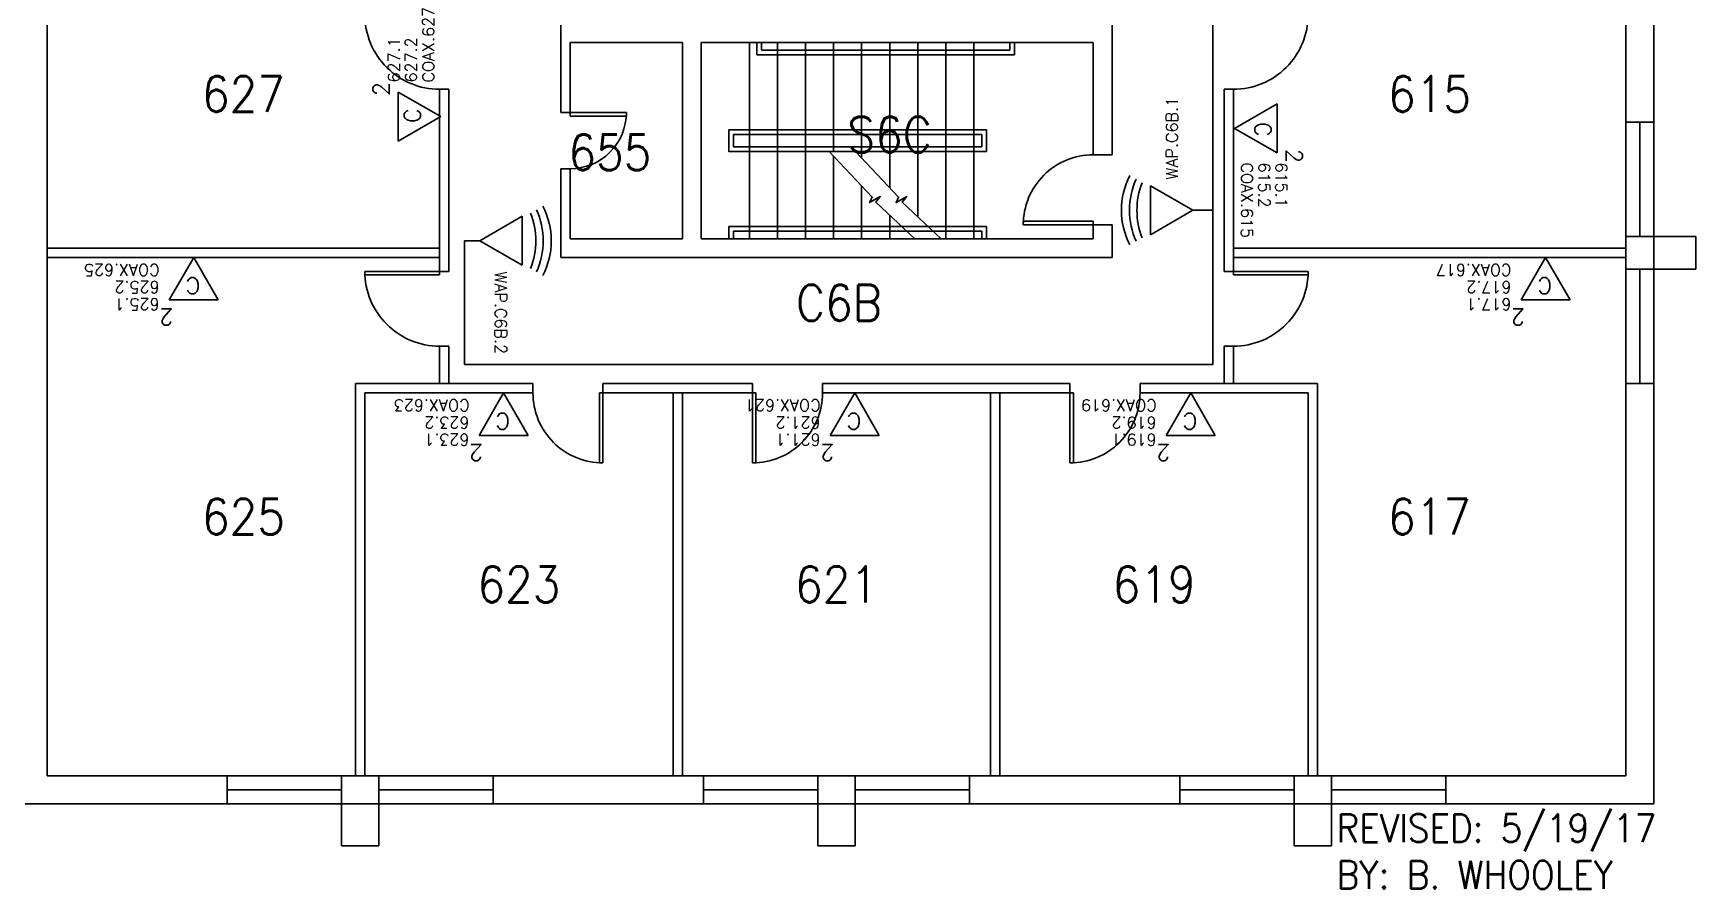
# Model space of a CAD drawing. Header units: inches. Extents: x -460 to 10305, y -938 to 5356.
# Drawn here: x 9593 to 10305, y 1913 to 2279 of the extents above; entities that cross this region are included whole.
import ezdxf
from ezdxf.enums import TextEntityAlignment as Align

# ---------------------------------------------------------------- set-up
doc = ezdxf.new("R2010")
doc.units = ezdxf.units.IN
doc.header["$MEASUREMENT"] = 0
doc.set_wipeout_variables(frame=1)
for name, color, linetype in [('01-0263-06-DWG-BFP-ARCH$0$SP-DOORS', 5, 'Continuous'), ('01-0263-06-DWG-BFP-ARCH$0$SP-GROSS', 30, 'Continuous'), ('01-0263-06-DWG-BFP-ARCH$0$SP-GUARDRAIL', 150, 'Continuous'), ('01-0263-06-DWG-BFP-ARCH$0$SP-PRINT_TEXT', 250, 'Continuous'), ('01-0263-06-DWG-BFP-ARCH$0$SP-RMNO', 7, 'Continuous'), ('01-0263-06-DWG-BFP-ARCH$0$SP-ROOM', 7, 'Continuous'), ('01-0263-06-DWG-BFP-ARCH$0$SP-STAIRS', 1, 'Continuous'), ('01-0263-06-DWG-BFP-ARCH$0$SP-WALL', 7, 'Continuous'), ('01-0263-06-DWG-BFP-ARCH$0$SP-WINDOWS', 6, 'Continuous'), ('T-Comm-E', 1, 'Continuous'), ('T-Comm-E-Wireless', 1, 'Continuous'), ('T-Comm-Path', 40, 'Continuous')]:
    doc.layers.add(name, color=color, linetype=linetype)
doc.layers.get('01-0263-06-DWG-BFP-ARCH$0$SP-ROOM').off()
doc.styles.add('01-0263-06-DWG-BFP-ARCH$0$ROMANS', font='ROMANS.shx', dxfattribs={"width": 0.9})
doc.styles.add('3-32', font='SIMPLEX.shx', dxfattribs={"height": 9})

# ---------------------------------------------------------------- blocks, each defined once
blk = doc.blocks.new('01-0263-06-DWG-BFP-ARCH$0$DOR00')
at = {"color": 0}
for p, q in [((0, 1), (0, 0)), ((1, 0), (1, 1))]:
    blk.add_line(p, q, dxfattribs=at)
blk = doc.blocks.new('01-0263-06-DWG-BFP-ARCH$0$DOR01')
at = {"color": 0}
for p, q in [((1, 1), (0, 1)), ((0, 1), (0, 0)), ((1, 0), (1, 1)), ((0, 0), (1, 0))]:
    blk.add_line(p, q, dxfattribs=at)
blk = doc.blocks.new('01-0263-06-DWG-BFP-ARCH$0$FMGRM1')
at = {"style": '01-0263-06-DWG-BFP-ARCH$0$ROMANS', "width": 0.9}
for tag, p in [('RMAREA', (0, -0.2836)), ('DATA1', (0, -0.443)), ('DATA2', (0, -0.6024)), ('DATA3', (0, -0.7618)), ('DATA4', (0, -0.9213)), ('DATA5', (0, -1.0807))]:
    blk.add_attdef(tag, text='', height=0.1172, dxfattribs=at).set_placement(p, align=Align.CENTER)
at = {"linetype": 'Continuous'}
blk.add_wipeout([(-0.375, -0.125), (0.375, -0.125), (0.375, 0.125), (-0.375, 0.125)], dxfattribs=at)
at = {"layer": '01-0263-06-DWG-BFP-ARCH$0$SP-RMNO', "style": '01-0263-06-DWG-BFP-ARCH$0$ROMANS', "width": 0.9}
blk.add_attdef('RMNUMB', text='', height=0.16, dxfattribs=at).set_placement((0, 0), align=Align.MIDDLE)
blk = doc.blocks.new('01-0263-06-DWG-BFP-ARCH', base_point=(1295.16, 1353.43))
at = {"layer": '01-0263-06-DWG-BFP-ARCH$0$SP-DOORS'}
for points in [[(3251.16, 1659.43, -0.414214), (3219.16, 1691.43, -0.414214)], [(3591.16, 1659.43, 0.414214), (3623.16, 1691.43, 0.414214)], [(3307.16, 1625.43, 0.414214), (3331.16, 1649.43, 0.414214)], [(3531.16, 1631.43, 0.414214), (3501.16, 1601.43, 0.414214)], [(3251.16, 1549.43, -0.414214), (3219.16, 1581.43, -0.414214)], [(3591.16, 1549.43, 0.414214), (3623.16, 1581.43, 0.414214)], [(3291.16, 1529.43, 0.414214), (3321.16, 1499.43, 0.414214)], [(3415.16, 1529.43, -0.414214), (3385.16, 1499.43, -0.414214)], [(3551.16, 1529.43, -0.414214), (3521.16, 1499.43, -0.414214)]]:
    blk.add_lwpolyline(points, format="xyb", dxfattribs=at)
at = {"layer": '01-0263-06-DWG-BFP-ARCH$0$SP-GROSS'}
blk.add_lwpolyline([(3071.13, 1373.46), (3071.15, 1353.42), (3771.15, 1353.42), (3771.05, 2641.37), (3071.16, 2641.43), (3071.15, 1373.46)], close=True, dxfattribs=at)
at = {"layer": '01-0263-06-DWG-BFP-ARCH$0$SP-GUARDRAIL'}
for p, q in [((3387.02, 1674.21), (3387.02, 1679.43)), ((3497.43, 1674.21), (3387.02, 1674.21)), ((3389.02, 1676.21), (3389.02, 1679.43)), ((3495.43, 1676.21), (3389.02, 1676.21)), ((3495.43, 1679.43), (3495.43, 1676.21)), ((3497.43, 1679.43), (3497.43, 1674.21)), ((3485.45, 1600.64), (3375.04, 1600.64)), ((3375.04, 1600.64), (3375.04, 1595.43)), ((3483.45, 1598.64), (3377.04, 1598.64)), ((3377.04, 1598.64), (3377.04, 1595.43)), ((3483.45, 1595.43), (3483.45, 1598.64)), ((3485.45, 1595.43), (3485.45, 1600.64))]:
    blk.add_line(p, q, dxfattribs=at)
for points in [[(3375.04, 1637.43), (3375.04, 1642.01), (3485.45, 1642.01)], [(3377.04, 1637.43), (3377.04, 1640.01), (3483.45, 1640.01)], [(3483.45, 1640.01), (3483.45, 1637.43)], [(3485.45, 1642.01), (3485.45, 1637.43)], [(3375.04, 1637.43), (3375.04, 1632.84), (3485.45, 1632.84)], [(3377.04, 1637.43), (3377.04, 1634.84), (3483.45, 1634.84)], [(3483.45, 1634.84), (3483.45, 1637.43)], [(3485.45, 1632.84), (3485.45, 1637.43)]]:
    blk.add_lwpolyline(points, dxfattribs=at)
at = {"layer": '01-0263-06-DWG-BFP-ARCH$0$SP-STAIRS'}
for p, q in [((3383.94, 1595.43), (3383.94, 1679.43)), ((3395.94, 1595.43), (3395.94, 1679.43)), ((3407.94, 1595.43), (3407.94, 1679.43)), ((3419.94, 1632.84), (3419.94, 1679.43)), ((3431.94, 1630.02), (3431.94, 1679.43)), ((3443.94, 1617.34), (3443.94, 1679.43)), ((3455.94, 1604.88), (3455.94, 1679.43)), ((3467.94, 1595.43), (3467.94, 1679.43)), ((3479.94, 1595.43), (3479.94, 1679.43)), ((3419.94, 1595.43), (3419.94, 1630.75)), ((3431.94, 1595.43), (3431.94, 1618.07)), ((3443.94, 1595.43), (3443.94, 1605.53))]:
    blk.add_line(p, q, dxfattribs=at)
for points in [[(3454.71, 1595.43), (3437.97, 1611.14), (3439.93, 1613.53), (3435.36, 1610.92), (3436.45, 1613.31), (3417.97, 1632.84)], [(3466.02, 1595.43), (3449.28, 1611.14), (3451.23, 1613.53), (3446.67, 1610.92), (3447.76, 1613.31), (3429.27, 1632.84)]]:
    blk.add_lwpolyline(points, dxfattribs=at)
at = {"layer": '01-0263-06-DWG-BFP-ARCH$0$SP-WALL'}
for p, q in [((3083.16, 2629.43), (3083.16, 1365.43)), ((3759.16, 1365.43), (3759.16, 1904.43)), ((3771.16, 1904.43), (3771.16, 1353.43)), ((3303.16, 1649.43), (3303.16, 1801.43)), ((3539.16, 1631.43), (3539.16, 1801.43)), ((3355.16, 1679.43), (3307.16, 1679.43)), ((3307.16, 1649.43), (3307.16, 1679.43)), ((3355.16, 1595.43), (3355.16, 1679.43)), ((3363.16, 1595.43), (3363.16, 1679.43)), ((3531.16, 1679.43), (3363.16, 1679.43)), ((3531.16, 1631.43), (3531.16, 1679.43)), ((3251.16, 1581.43), (3251.16, 1659.43)), ((3255.16, 1581.43), (3255.16, 1659.43)), ((3587.16, 1581.43), (3587.16, 1659.43)), ((3591.16, 1581.43), (3591.16, 1659.43)), ((3771.16, 1645.43), (3759.16, 1645.43)), ((3303.16, 1587.43), (3303.16, 1625.43)), ((3307.16, 1595.43), (3307.16, 1625.43)), ((3355.16, 1595.43), (3307.16, 1595.43)), ((3531.16, 1595.43), (3363.16, 1595.43)), ((3531.16, 1595.43), (3531.16, 1601.43)), ((3539.16, 1587.43), (3539.16, 1601.43)), ((3759.16, 1596.43), (3789.16, 1596.43)), ((3771.16, 1596.43), (3771.16, 1582.43)), ((3789.16, 1596.43), (3789.16, 1582.43)), ((3083.16, 1591.43), (3251.16, 1591.43)), ((3759.16, 1591.43), (3591.16, 1591.43)), ((3083.16, 1587.43), (3251.16, 1587.43)), ((3539.16, 1587.43), (3303.16, 1587.43)), ((3759.16, 1587.43), (3591.16, 1587.43)), ((3789.16, 1582.43), (3759.16, 1582.43)), ((3251.16, 1533.43), (3251.16, 1549.43)), ((3255.16, 1533.43), (3255.16, 1549.43)), ((3587.16, 1533.43), (3587.16, 1549.43)), ((3591.16, 1533.43), (3591.16, 1549.43)), ((3215.16, 1365.43), (3215.16, 1533.43)), ((3291.16, 1533.43), (3215.16, 1533.43)), ((3385.16, 1533.43), (3321.16, 1533.43)), ((3521.16, 1533.43), (3415.16, 1533.43)), ((3627.16, 1533.43), (3551.16, 1533.43)), ((3627.16, 1365.43), (3627.16, 1533.43)), ((3771.16, 1533.43), (3759.16, 1533.43)), ((3219.16, 1365.43), (3219.16, 1529.43)), ((3291.16, 1529.43), (3219.16, 1529.43)), ((3385.16, 1529.43), (3321.16, 1529.43)), ((3351.16, 1365.43), (3351.16, 1529.43)), ((3355.16, 1365.43), (3355.16, 1529.43)), ((3521.16, 1529.43), (3415.16, 1529.43)), ((3487.16, 1365.43), (3487.16, 1529.43)), ((3491.16, 1365.43), (3491.16, 1529.43)), ((3623.16, 1529.43), (3551.16, 1529.43)), ((3623.16, 1365.43), (3623.16, 1529.43)), ((3759.16, 1365.43), (3083.16, 1365.43)), ((3160.16, 1365.43), (3160.16, 1353.43)), ((3209.16, 1365.43), (3225.16, 1365.43)), ((3209.16, 1335.43), (3209.16, 1365.43)), ((3225.16, 1365.43), (3225.16, 1335.43)), ((3274.16, 1365.43), (3274.16, 1353.43)), ((3364.16, 1365.43), (3364.16, 1353.43)), ((3413.16, 1335.43), (3413.16, 1365.43)), ((3413.16, 1365.43), (3429.16, 1365.43)), ((3429.16, 1365.43), (3429.16, 1335.43)), ((3478.16, 1365.43), (3478.16, 1353.43)), ((3568.16, 1365.43), (3568.16, 1353.43)), ((3617.16, 1365.43), (3633.16, 1365.43)), ((3617.16, 1335.43), (3617.16, 1365.43)), ((3633.16, 1365.43), (3633.16, 1335.43)), ((3682.16, 1365.43), (3682.16, 1353.43)), ((3771.16, 1353.43), (3071.16, 1353.43)), ((3225.16, 1335.43), (3209.16, 1335.43)), ((3429.16, 1335.43), (3413.16, 1335.43)), ((3633.16, 1335.43), (3617.16, 1335.43))]:
    blk.add_line(p, q, dxfattribs=at)
blk.add_lwpolyline([(3617.16, 1353.43), (3427.16, 1353.43)], dxfattribs=at)
at = {"layer": '01-0263-06-DWG-BFP-ARCH$0$SP-WINDOWS'}
for p, q in [((3765.16, 1645.43), (3765.16, 1596.43)), ((3765.16, 1533.43), (3765.16, 1582.43)), ((3160.16, 1359.43), (3209.16, 1359.43)), ((3274.16, 1359.43), (3225.16, 1359.43)), ((3364.16, 1359.43), (3413.16, 1359.43)), ((3478.16, 1359.43), (3429.16, 1359.43)), ((3568.16, 1359.43), (3617.16, 1359.43)), ((3682.16, 1359.43), (3633.16, 1359.43))]:
    blk.add_line(p, q, dxfattribs=at)
at = {"layer": '01-0263-06-DWG-BFP-ARCH$0$SP-DOORS'}
for p, xscale, yscale, zscale, rotation in [((3307.16, 1649.43), -24, 1.5, 24, 180), ((3591.16, 1581.43), -32, 1.5, 32, 180), ((3321.16, 1529.43), -30, 1.5, 30, 90), ((3385.16, 1529.43), -30, -1.5, 30, 90), ((3521.16, 1529.43), -30, -1.5, 30, 89.99999999999359)]:
    blk.add_blockref('01-0263-06-DWG-BFP-ARCH$0$DOR01', p, dxfattribs=dict(at, xscale=xscale, yscale=yscale, zscale=zscale, rotation=rotation))
for p, xscale, yscale, zscale in [((3531.16, 1601.43), -30, 1.5, 30), ((3251.16, 1581.43), -32, -1.5, 32)]:
    blk.add_blockref('01-0263-06-DWG-BFP-ARCH$0$DOR01', p, dxfattribs=dict(at, xscale=xscale, yscale=yscale, zscale=zscale))
at = {"layer": '01-0263-06-DWG-BFP-ARCH$0$SP-WALL'}
for p, xscale, yscale, zscale, rotation in [((3251.16, 1691.43), -32, -4, 32, 90), ((3591.16, 1691.43), -32, 4, 32, 90), ((3307.16, 1649.43), -24, 4, 24, 90), ((3531.16, 1601.43), -30, 8, 30, 270), ((3251.16, 1581.43), -32, -4, 32, 90), ((3591.16, 1581.43), -32, 4, 32, 90), ((3385.16, 1529.43), -30, -4, 30, 180), ((3521.16, 1529.43), -30, -4, 30, 180)]:
    blk.add_blockref('01-0263-06-DWG-BFP-ARCH$0$DOR00', p, dxfattribs=dict(at, xscale=xscale, yscale=yscale, zscale=zscale, rotation=rotation))
at = {"layer": '01-0263-06-DWG-BFP-ARCH$0$SP-WALL', "xscale": -30, "yscale": 4, "zscale": 30}
blk.add_blockref('01-0263-06-DWG-BFP-ARCH$0$DOR00', (3321.16, 1529.43), dxfattribs=at)
at = {"layer": '01-0263-06-DWG-BFP-ARCH$0$SP-PRINT_TEXT', "insert": (3635.26, 1349.12), "char_height": 12, "attachment_point": 1, "style": '01-0263-06-DWG-BFP-ARCH$0$ROMANS'}
blk.add_mtext_dynamic_manual_height_columns('REVISED: 5/19/17\\PBY: B. WHOOLEY ', width=384.4094, gutter_width=60, heights=[0], dxfattribs=at)
at = {"layer": '01-0263-06-DWG-BFP-ARCH$0$SP-ROOM'}
ref = blk.add_blockref('01-0263-06-DWG-BFP-ARCH$0$FMGRM1', (3167.16, 1657.43), dxfattribs=dict(at, xscale=96, yscale=96, zscale=96))
ref.add_attrib('RMNUMB', '627', dxfattribs={"layer": '01-0263-06-DWG-BFP-ARCH$0$SP-RMNO', "height": 15.36, "style": '01-0263-06-DWG-BFP-ARCH$0$ROMANS', "width": 0.9}).set_placement((3167.16, 1657.43), align=Align.MIDDLE)
ref = blk.add_blockref('01-0263-06-DWG-BFP-ARCH$0$FMGRM1', (3675.16, 1657.43), dxfattribs=dict(at, xscale=96, yscale=96, zscale=96))
ref.add_attrib('RMNUMB', '615', dxfattribs={"layer": '01-0263-06-DWG-BFP-ARCH$0$SP-RMNO', "height": 15.36, "style": '01-0263-06-DWG-BFP-ARCH$0$ROMANS', "width": 0.9}).set_placement((3675.16, 1657.43), align=Align.MIDDLE)
ref = blk.add_blockref('01-0263-06-DWG-BFP-ARCH$0$FMGRM1', (3443.94, 1640.01), dxfattribs=dict(at, xscale=96, yscale=96, zscale=96))
ref.add_attrib('RMNUMB', 'S6C', dxfattribs={"layer": '01-0263-06-DWG-BFP-ARCH$0$SP-RMNO', "height": 15.36, "style": '01-0263-06-DWG-BFP-ARCH$0$ROMANS', "width": 0.9}).set_placement((3443.94, 1640.01), align=Align.MIDDLE)
ref = blk.add_blockref('01-0263-06-DWG-BFP-ARCH$0$FMGRM1', (3324.13, 1632.46), dxfattribs=dict(at, xscale=96, yscale=96, zscale=96))
ref.add_attrib('RMNUMB', '655', dxfattribs={"layer": '01-0263-06-DWG-BFP-ARCH$0$SP-RMNO', "height": 15.36, "style": '01-0263-06-DWG-BFP-ARCH$0$ROMANS', "width": 0.9}).set_placement((3324.13, 1632.46), align=Align.MIDDLE)
ref = blk.add_blockref('01-0263-06-DWG-BFP-ARCH$0$FMGRM1', (3422.21, 1568), dxfattribs=dict(at, xscale=96, yscale=96, zscale=96))
ref.add_attrib('RMNUMB', 'C6B', dxfattribs={"layer": '01-0263-06-DWG-BFP-ARCH$0$SP-RMNO', "height": 15.36, "style": '01-0263-06-DWG-BFP-ARCH$0$ROMANS', "width": 0.9}).set_placement((3422.21, 1568), align=Align.MIDDLE)
ref = blk.add_blockref('01-0263-06-DWG-BFP-ARCH$0$FMGRM1', (3167.16, 1476.43), dxfattribs=dict(at, xscale=96, yscale=96, zscale=96))
ref.add_attrib('RMNUMB', '625', dxfattribs={"layer": '01-0263-06-DWG-BFP-ARCH$0$SP-RMNO', "height": 15.36, "style": '01-0263-06-DWG-BFP-ARCH$0$ROMANS', "width": 0.9}).set_placement((3167.16, 1476.43), align=Align.MIDDLE)
ref = blk.add_blockref('01-0263-06-DWG-BFP-ARCH$0$FMGRM1', (3675.16, 1476.43), dxfattribs=dict(at, xscale=96, yscale=96, zscale=96))
ref.add_attrib('RMNUMB', '617', dxfattribs={"layer": '01-0263-06-DWG-BFP-ARCH$0$SP-RMNO', "height": 15.36, "style": '01-0263-06-DWG-BFP-ARCH$0$ROMANS', "width": 0.9}).set_placement((3675.16, 1476.43), align=Align.MIDDLE)
ref = blk.add_blockref('01-0263-06-DWG-BFP-ARCH$0$FMGRM1', (3285.16, 1447.43), dxfattribs=dict(at, xscale=96, yscale=96, zscale=96))
ref.add_attrib('RMNUMB', '623', dxfattribs={"layer": '01-0263-06-DWG-BFP-ARCH$0$SP-RMNO', "height": 15.36, "style": '01-0263-06-DWG-BFP-ARCH$0$ROMANS', "width": 0.9}).set_placement((3285.16, 1447.43), align=Align.MIDDLE)
ref = blk.add_blockref('01-0263-06-DWG-BFP-ARCH$0$FMGRM1', (3421.16, 1447.43), dxfattribs=dict(at, xscale=96, yscale=96, zscale=96))
ref.add_attrib('RMNUMB', '621', dxfattribs={"layer": '01-0263-06-DWG-BFP-ARCH$0$SP-RMNO', "height": 15.36, "style": '01-0263-06-DWG-BFP-ARCH$0$ROMANS', "width": 0.9}).set_placement((3421.16, 1447.43), align=Align.MIDDLE)
ref = blk.add_blockref('01-0263-06-DWG-BFP-ARCH$0$FMGRM1', (3557.16, 1447.43), dxfattribs=dict(at, xscale=96, yscale=96, zscale=96))
ref.add_attrib('RMNUMB', '619', dxfattribs={"layer": '01-0263-06-DWG-BFP-ARCH$0$SP-RMNO', "height": 15.36, "style": '01-0263-06-DWG-BFP-ARCH$0$ROMANS', "width": 0.9}).set_placement((3557.16, 1447.43), align=Align.MIDDLE)
blk = doc.blocks.new('WIRELESS')
for p, q in [((10.5, 18.19), (-10.5, 18.19)), ((-10.5, 18.19), (0, 0)), ((0, 0), (10.5, 18.19))]:
    blk.add_line(p, q)
for centre, start, end in [((0, -1.44), 62.42971, 117.57029), ((0, -4.89), 65.52052, 114.47948), ((0, -8.1), 68.40947, 111.59053)]:
    blk.add_arc(centre, 32.08, start, end)
at = {"style": '3-32', "flags": 1}
for tag, p in [('RM_NUMBER', (50.85, 153.68)), ('UTP_CATEGORY', (50.85, 140.31)), ('QUANTITY_UTP', (50.85, 127.18)), ('WIRELESS_OUTLET_LOCATION', (50.85, 114.16)), ('TELECOMM_ROOM', (50.85, 100.31)), ('QTY_COAX', (50.33, 74.2)), ('POS_2', (166.1, 63.3)), ('POS_3', (166.1, 55.3)), ('POS_4', (166.1, 46.8)), ('POS_5', (166.1, 38.67)), ('POS_6', (166.1, 30.05))]:
    blk.add_attdef(tag, p, '', height=5, dxfattribs=at)
at = {"flags": 1}
for tag, p in [('SERIAL_NUMBER', (51.84, 50.25)), ('MAC_ADDRESS', (51.84, 26.25)), ('ELEVATION', (51.84, 2.25)), ('WO_NUMBER', (53.96, -25.57))]:
    blk.add_attdef(tag, text='', height=5, dxfattribs=at).set_placement(p, align=Align.BOTTOM_LEFT)
at = {"style": '3-32'}
blk.add_attdef('POS_1', (13.17, 6.52), '', height=5, dxfattribs=at)
blk = doc.blocks.new('VOICE(1)DATA(1)COAX(1)')
for p, q in [((0, 0), (-10.5, 18.19)), ((-10.5, 18.19), (10.5, 18.19)), ((10.5, 18.19), (0, 0))]:
    blk.add_line(p, q)
at = {"char_height": 7, "attachment_point": 1, "style": '3-32'}
for s, insert, width in [('2', (8.78, 29.02), 11.7808), ('C', (-2.75, 15.62), 12.7033)]:
    blk.add_mtext(s, dxfattribs=dict(at, insert=insert, width=width))
at = {"style": '3-32', "flags": 1}
for tag, p in [('RM_NUMBER', (92.08, 138.94)), ('UTP_CATEGORY', (92.08, 125.57)), ('QUANTITY_UTP', (92.08, 112.44)), ('WIRELESS_OUTLET_LOCATION', (92.08, 99.43)), ('TELECOMM_ROOM', (92.08, 85.57)), ('QTY_COAX', (91.33, 59.47)), ('POS_4', (202.73, 34.3)), ('POS_5', (202.73, 26.05)), ('POS_6', (202.73, 17.55))]:
    blk.add_attdef(tag, p, '', height=5, dxfattribs=at)
at = {"flags": 1}
blk.add_attdef('WO_NUMBER', text='', height=5, dxfattribs=at).set_placement((90.2, 43.13), align=Align.BOTTOM_LEFT)
at = {"style": '3-32'}
for tag, p in [('POS_1', (14.63, 17.54)), ('POS_2', (14.64, 10.22)), ('POS_3', (14.62, 2.8))]:
    blk.add_attdef(tag, p, '', height=5, dxfattribs=at)

msp = doc.modelspace()

# ---------------------------------------------------------------- block references
msp.add_blockref('01-0263-06-DWG-BFP-ARCH', (7811.4, 1949.11))

# ---------------------------------------------------------------- next in the draw order: linework, layer by layer
at = {"layer": 'T-Comm-Path'}
for points in [[(10051.5, 2638.09), (10098.61, 2638.09), (10098.61, 2137.31), (9778.11, 2137.31), (9778.11, 2190.25), (9784.63, 2190.25)], [(10049.04, 2638.09), (10098.61, 2638.09), (10098.61, 2203.32), (10090.05, 2203.32)]]:
    msp.add_lwpolyline(points, dxfattribs=at)

# ---------------------------------------------------------------- next in the draw order: block references
at = {"layer": 'T-Comm-E'}
for p, rotation, values in [((9767.91, 2243.43), 90, {'POS_1': '627.1', 'POS_2': '627.2', 'POS_3': 'COAX.627'}), ((10107.91, 2238.38), 270, {'POS_1': '615.1', 'POS_2': '615.2', 'POS_3': 'COAX.615'}), ((9662.16, 2183.11), 180, {'POS_1': '625.1', 'POS_2': '625.2', 'POS_3': 'COAX.625'}), ((10241.08, 2183.11), 180, {'POS_1': '617.1', 'POS_2': '617.2', 'POS_3': 'COAX.617'}), ((9794.86, 2125.11), 180, {'POS_1': '623.1', 'POS_2': '623.2', 'POS_3': 'COAX.623'}), ((9945.25, 2125.11), 180, {'POS_1': '621.1', 'POS_2': '621.2', 'POS_3': 'COAX.621'}), ((10089.15, 2125.11), 180, {'POS_1': '619.1', 'POS_2': '619.2', 'POS_3': 'COAX.619'})]:
    msp.add_blockref('VOICE(1)DATA(1)COAX(1)', p, dxfattribs=dict(at, rotation=rotation)).add_auto_attribs(values)
at = {"layer": 'T-Comm-E-Wireless'}
for p, rotation, values in [((10090.05, 2203.32), 90, {'POS_1': 'WAP.C6B.1'}), ((9784.63, 2190.25), 270, {'POS_1': 'WAP.C6B.2'})]:
    msp.add_blockref('WIRELESS', p, dxfattribs=dict(at, rotation=rotation)).add_auto_attribs(values)

doc.saveas('drawing.dxf')
